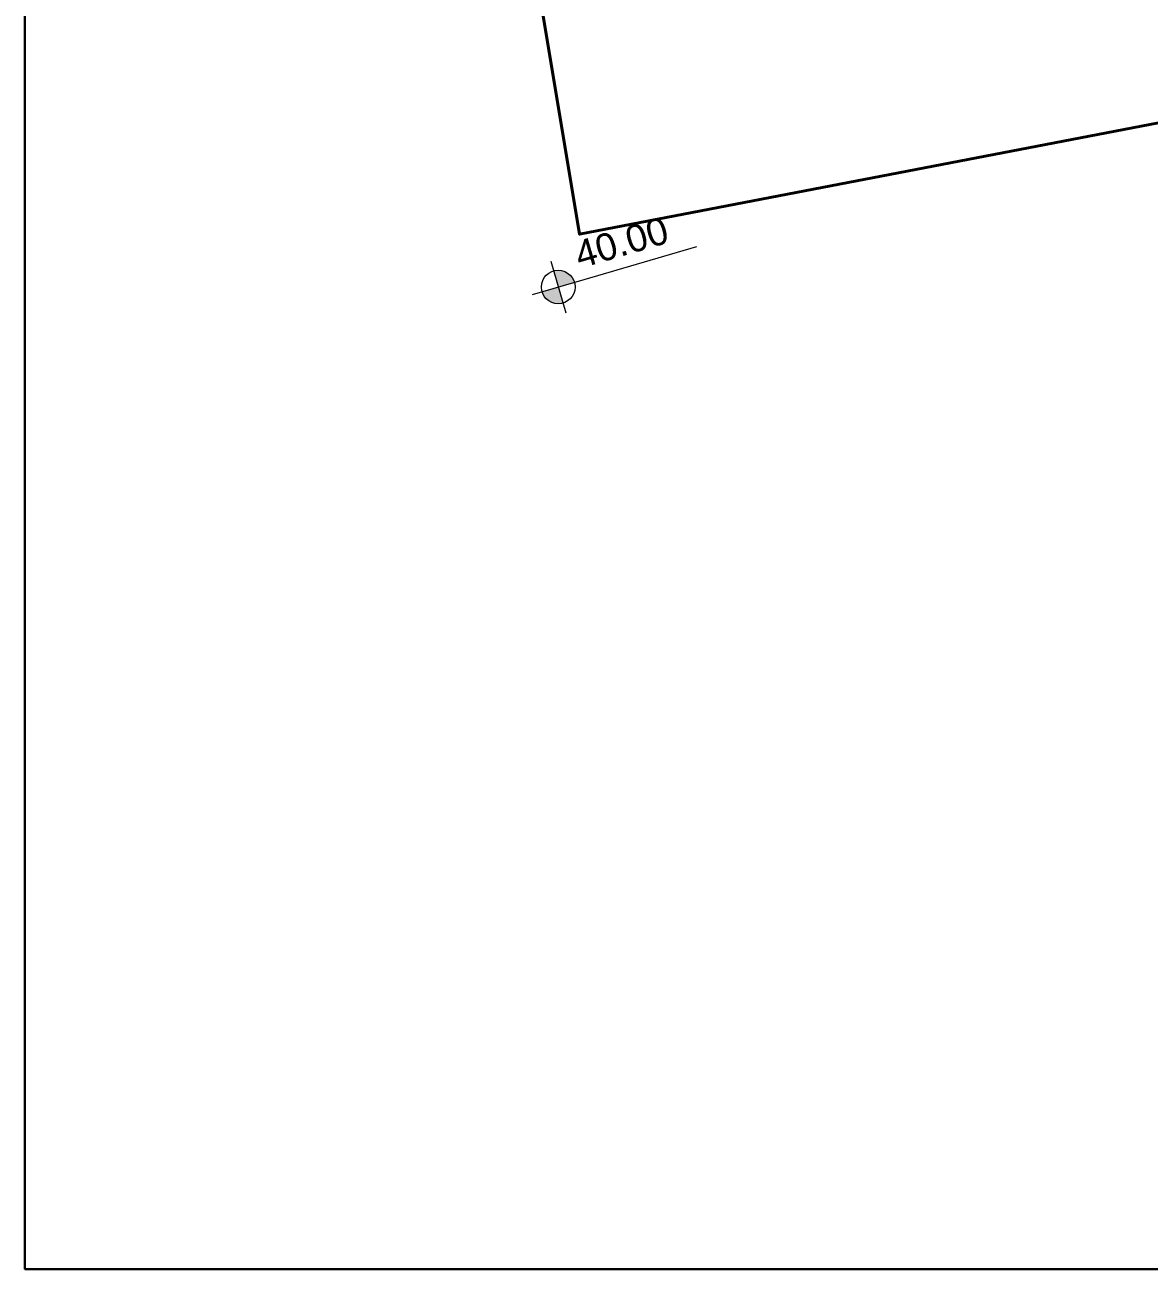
# Model space of a CAD drawing. Header units: millimetres. Extents: x 694231 to 734331, y 4486031 to 4541543.
# Drawn here: x 708982 to 711475, y 4486031 to 4488790 of the extents above; entities that cross this region are included whole.
import ezdxf
from ezdxf.enums import TextEntityAlignment as Align

# ---------------------------------------------------------------- set-up
doc = ezdxf.new("R2010")
doc.units = ezdxf.units.MM
for name, color, linetype, lineweight in [('_P3_S_Duvar_Ç', 7, 'Continuous', 30), ('VAZİYET PLANI KOT SEMBOL BS(M)', 2, 'Continuous', 18), ('VAZİYET PLANI KOT YAZI BS(M)', 1, 'Continuous', 18)]:
    doc.layers.add(name, color=color, linetype=linetype, lineweight=lineweight)
doc.styles.add('on02.0mm-Arial', font='arial.ttf', dxfattribs={"height": 2})

# ---------------------------------------------------------------- blocks, each defined once
blk = doc.blocks.new('*U2')
at = {"layer": 'VAZİYET PLANI KOT SEMBOL BS(M)', "extrusion": (-3.94233e-09, -3.15733e-08, 1)}
h = blk.add_hatch(color=5, dxfattribs=at)
h.dxf.hatch_style = 1
h.paths.add_polyline_path([(0, 7.75), (0, 0), (7.75, 0, 0.414214)])
h.paths.add_polyline_path([(0, 0), (-7.75, 0, 0.414214), (0, -7.75)])
at = {"layer": 'VAZİYET PLANI KOT SEMBOL BS(M)', "color": 5, "extrusion": (-3.94233e-09, -3.15733e-08, 1)}
blk.add_line((12.41, 0, 0), (66.39, 0, 0), dxfattribs=at)
for points in [[(0, 12.4), (0, -12.4)], [(-12.4, 0), (12.4, 0)]]:
    blk.add_lwpolyline(points, dxfattribs=at)
blk.add_circle((0, 0), 7.75, dxfattribs=at)
at = {"layer": 'VAZİYET PLANI KOT YAZI BS(M)', "extrusion": (-3.94233e-09, -3.15733e-08, 1), "style": 'on02.0mm-Arial'}
for tag, p in [('BDK', (11.82, 1.55)), ('TZK', (11.82, -18.37))]:
    blk.add_attdef(tag, text='', height=12.5, dxfattribs=at).set_placement(p, align=Align.BOTTOM_LEFT)

msp = doc.modelspace()

# ---------------------------------------------------------------- linework, layer by layer
at = {"color": 1, "lineweight": 40}
msp.add_lwpolyline([(714005.5, 4489055.8), (713508.4, 4492042.6), (709717.8, 4491295.2), (710212.1, 4488325.7)], close=True, dxfattribs=at)
at = {"layer": '_P3_S_Duvar_Ç', "color": 7, "lineweight": 30}
msp.add_lwpolyline([(708982.2, 4493909.2), (714985.8, 4493909.2), (714985.8, 4486031.5), (708982.2, 4486031.5)], close=True, dxfattribs=at)

# ---------------------------------------------------------------- block references
at = {"layer": 'VAZİYET PLANI KOT SEMBOL BS(M)', "extrusion": (-4.99228e-08, 1.83037e-08, 1)}
ref = msp.add_blockref('*U2', (710164.8, 4488208.6, 0), dxfattribs=dict(at, xscale=4.821428571428654, yscale=4.821428571428654, zscale=4.821428571428654, rotation=16.29144000276388))
ref.add_attrib('BDK', '40.00', dxfattribs={"layer": 'VAZİYET PLANI KOT YAZI BS(M)', "extrusion": (-4.48498e-08, -1.31077e-08, 1), "height": 60.27, "rotation": 16.2914, "style": 'on02.0mm-Arial'}).set_placement((710217.4, 4488231.7, -0.1), align=Align.BOTTOM_LEFT)

doc.saveas('drawing.dxf')
